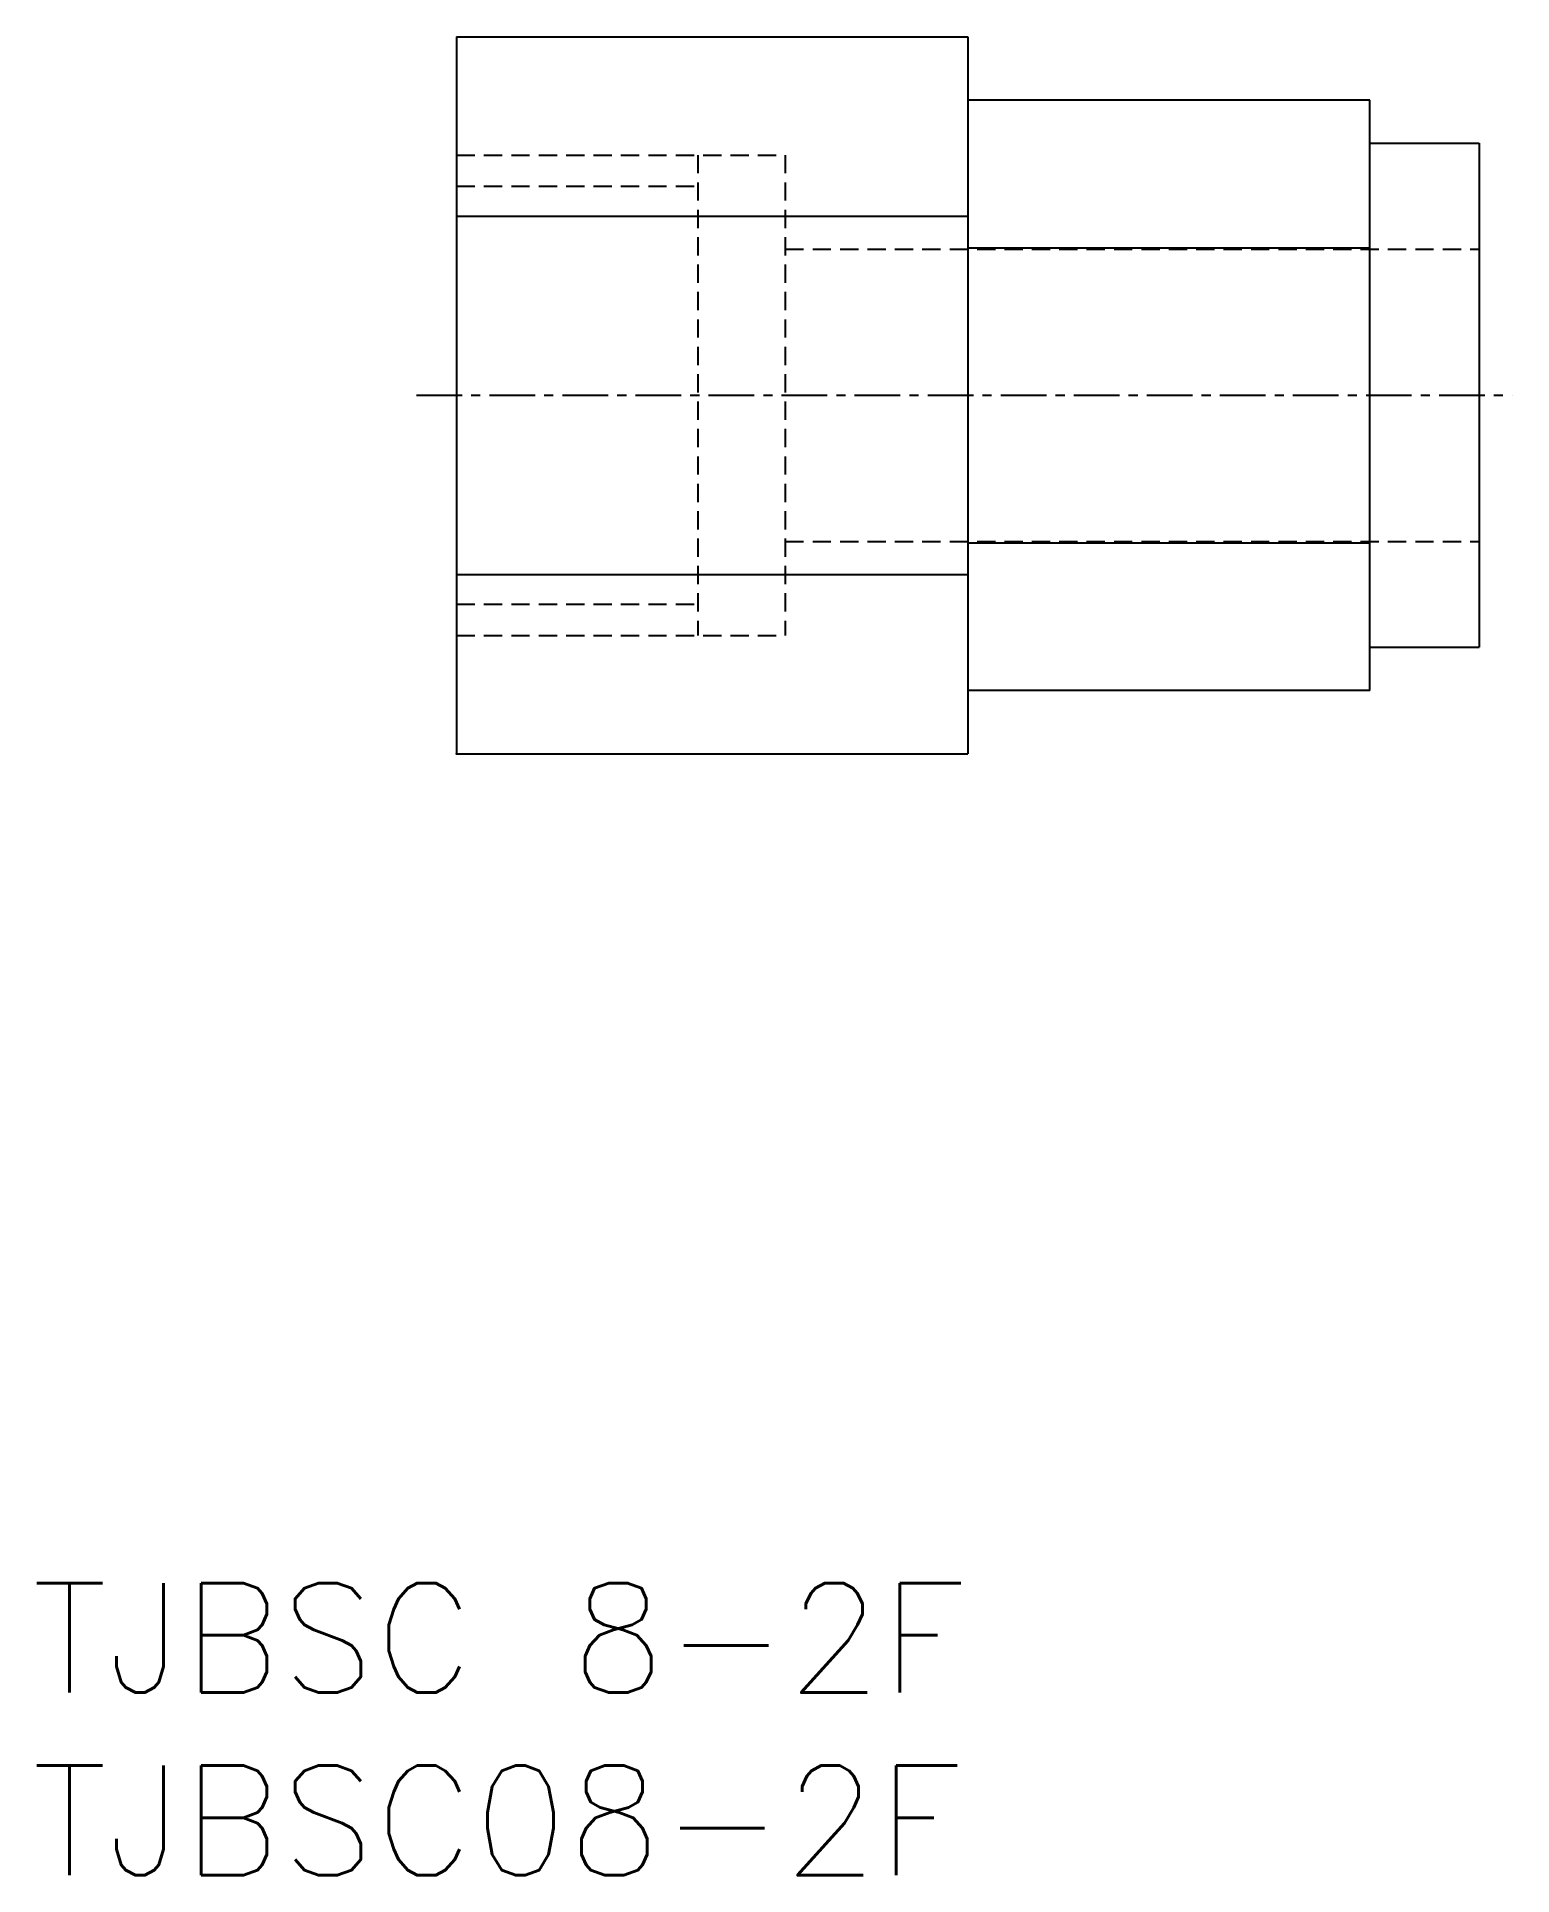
# Model space of a CAD drawing. Extents: x 0.1 to 40.5, y 0 to 50.3.
import ezdxf

# ---------------------------------------------------------------- set-up
doc = ezdxf.new("R2010")
doc.units = 0
doc.linetypes.add('CENTER', pattern=[2, 1.25, -0.25, 0.25, -0.25])
doc.linetypes.add('DASHED', pattern=[0.75, 0.5, -0.25])
doc.layers.get('0').update_dxf_attribs({"linetype": 'CONTINUOUS'})
doc.layers.add('CENTER', color=1, linetype='CENTER')
doc.styles.get("Standard").update_dxf_attribs({"font": 'txt.shx'})

# ---------------------------------------------------------------- blocks, each defined once
blk = doc.blocks.new('*U4')
at = {"color": 7, "linetype": 'CONTINUOUS'}
blk.add_text('TJBSC08-2F', height=3, dxfattribs=at).set_placement((0, 0))
blk = doc.blocks.new('*U5')
at = {"color": 7, "linetype": 'CONTINUOUS'}
blk.add_text('TJBSC 8-2F', height=3, dxfattribs=at).set_placement((0, 5))

msp = doc.modelspace()

# ---------------------------------------------------------------- linework, layer by layer
at = {"color": 7, "linetype": 'CONTINUOUS'}
for p, q in [((11.623, 50.332), (11.623, 30.702)), ((11.623, 50.332), (25.623, 50.332)), ((25.623, 50.332), (25.623, 30.702)), ((36.623, 48.6), (25.623, 48.6)), ((36.623, 32.434), (36.623, 48.6)), ((36.623, 47.417), (39.623, 47.417)), ((39.623, 47.417), (39.623, 33.617)), ((11.623, 45.424), (25.623, 45.424)), ((25.623, 44.558), (36.623, 44.558)), ((25.623, 36.475), (36.623, 36.475)), ((11.623, 35.609), (25.623, 35.609)), ((36.623, 33.617), (39.623, 33.617)), ((36.623, 32.434), (25.623, 32.434)), ((11.623, 30.702), (25.623, 30.702))]:
    msp.add_line(p, q, dxfattribs=at)
at = {"color": 3, "linetype": 'DASHED'}
for p, q in [((11.623, 47.095), (20.623, 47.095)), ((18.223, 47.095), (18.223, 33.938)), ((20.623, 47.095), (20.623, 33.938)), ((11.623, 46.239), (18.223, 46.239)), ((20.623, 44.517), (39.623, 44.517)), ((20.623, 36.517), (39.623, 36.517)), ((11.623, 34.794), (18.223, 34.794)), ((11.623, 33.938), (20.623, 33.938))]:
    msp.add_line(p, q, dxfattribs=at)
msp.add_point((11.623, 40.517), dxfattribs=at)
at = {"color": 230, "linetype": 'CONTINUOUS'}
msp.add_point((11.623, 30.702), dxfattribs=at)
at = {"layer": 'CENTER', "color": 1, "linetype": 'CENTER'}
msp.add_line((10.521, 40.517), (40.524, 40.517), dxfattribs=at)

# ---------------------------------------------------------------- block references
at = {"color": 7, "linetype": 'CONTINUOUS'}
for name in ['*U5', '*U4']:
    msp.add_blockref(name, (0, 0), dxfattribs=at)

doc.saveas('drawing.dxf')
